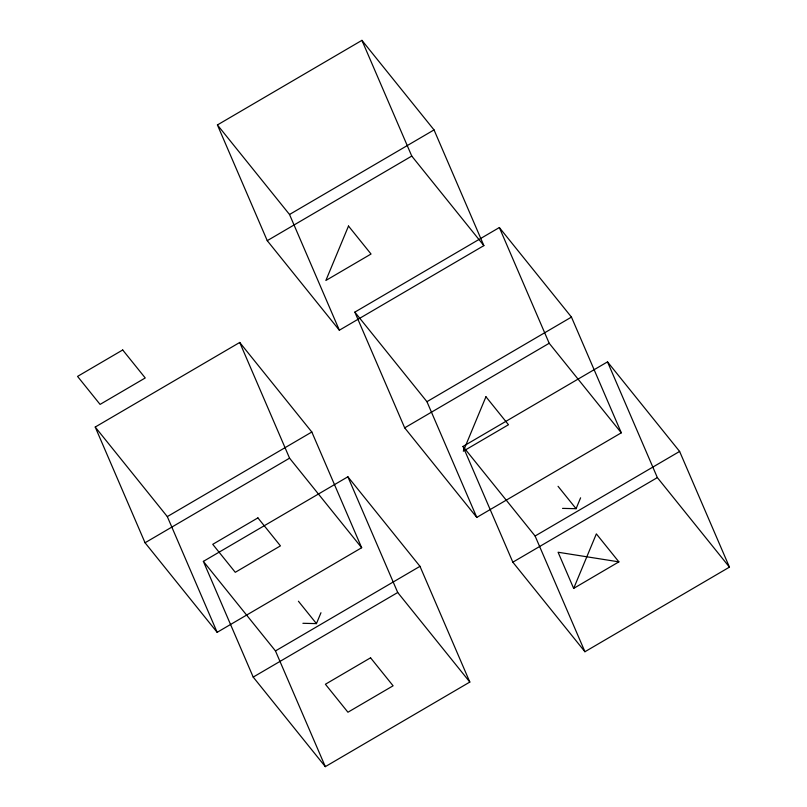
<?xml version="1.0" encoding="UTF-8"?>
<svg xmlns="http://www.w3.org/2000/svg" width="807" height="807" viewBox="0 0 807 807"><rect width="100%" height="100%" fill="white"/><g stroke="black" fill="none" stroke-linecap="round" stroke-linejoin="round"><path stroke-width="1.21" d="M302.907 623.297L316.445 623.609L320.974 612.725M562.54 508.38L576.077 508.692L580.606 497.808M573.727 588.303L596.353 533.881L618.888 561.864L573.656 588.404L558.081 552.24L618.888 561.864M217.416 124.944L361.929 40.35L434.035 129.907L483.867 245.621L339.354 330.214L267.248 240.668L217.416 124.944L289.521 214.491L339.354 330.214M289.521 214.491L434.035 129.907M267.248 240.668L411.762 156.074L483.867 245.621M95.216 427.044L239.729 342.461L311.825 432.007L361.667 547.731L217.154 632.325L145.048 542.768L95.216 427.044L167.311 516.601L217.154 632.325M354.838 312.127L499.351 227.544L571.457 317.09L621.299 432.814L476.786 517.408L404.68 427.851L354.838 312.127L426.943 401.684L476.786 517.408M167.311 516.601L311.825 432.007M145.048 542.768L289.562 458.174L361.667 547.731M426.943 401.684L571.457 317.09M404.68 427.851L549.194 343.268L621.299 432.814M203.364 561.379L347.878 476.786L419.983 566.332L469.825 682.056L325.312 766.65L253.206 677.093L203.364 561.379L275.469 650.926L325.312 766.65M462.996 446.463L607.51 361.869L679.615 451.426L729.447 567.139L584.934 651.733L512.838 562.186L462.996 446.463L535.102 536.009L584.934 651.733M275.469 650.926L419.983 566.332M253.206 677.093L397.72 592.509L469.825 682.056M535.102 536.009L679.615 451.426M512.838 562.186L657.352 477.593L729.447 567.139M558.051 486.308L576.077 508.692M298.419 601.225L316.445 623.609M607.51 361.869L657.352 477.593M499.351 227.544L549.194 343.268M361.929 40.35L411.762 156.074M347.878 476.786L397.72 592.509M239.729 342.461L289.562 458.174M348.503 226.041L325.877 280.463L371.038 254.023L348.503 226.041M485.945 396.751L463.319 451.174L508.481 424.734L485.945 396.751M122.704 349.976L77.553 376.405L100.078 404.398L145.24 377.958L122.704 349.976M257.907 517.882L212.745 544.322L235.271 572.304L280.433 545.875L257.907 517.882M370.564 657.806L325.403 684.245L347.938 712.228L393.1 685.799L370.564 657.806"/></g></svg>
